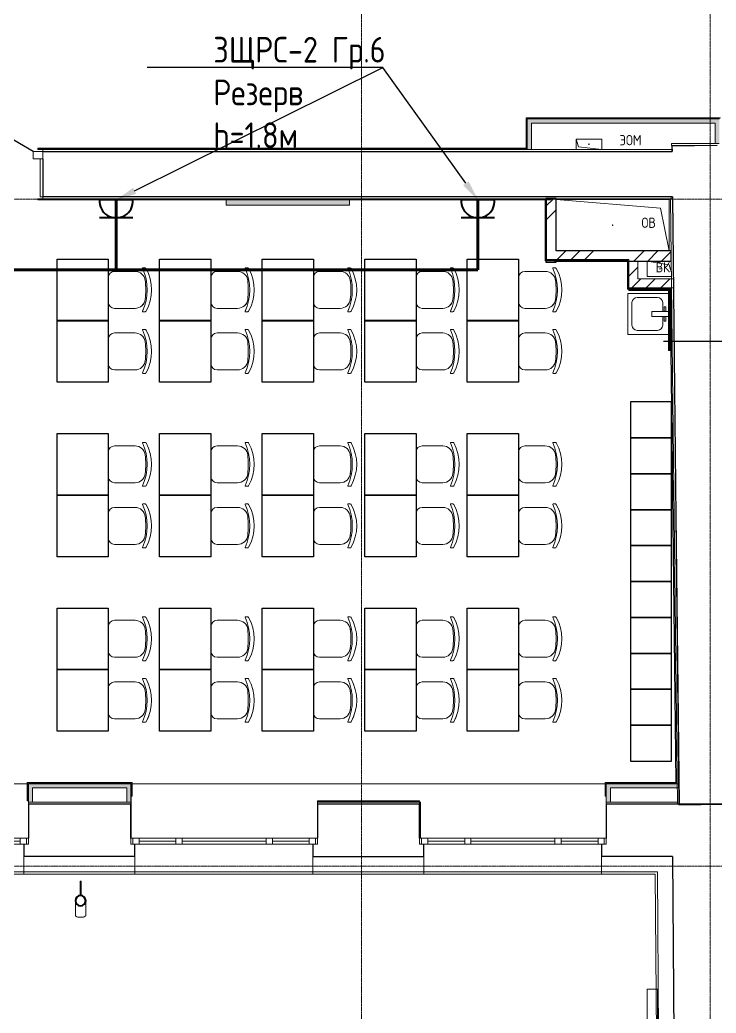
# Model space of a CAD drawing. Header units: millimetres. Extents: x -32 to 417638015, y -35 to 175284279.
# Drawn here: x 1071958 to 1078746, y 52131 to 61810 of the extents above; entities that cross this region are included whole.
import ezdxf
from ezdxf import colors
from ezdxf.entities.mleader import LeaderData, LeaderLine
from ezdxf.math import Vec2, Vec3

# ---------------------------------------------------------------- set-up
doc = ezdxf.new("R2010")
doc.units = ezdxf.units.MM
doc.linetypes.add('ADSK_Линия сетки', pattern=[25, 20, -2.5, 0, -2.5])
for name, color, linetype, lineweight in [('_ Окна', 7, 'Continuous', 9), ('_ЭМ_гофра', 5, 'Continuous', 60), ('_ЭМ_ТХобщее_слой', 7, 'Continuous', 30), ('Аннотация', 7, 'Continuous', 18), ('Двери', 7, 'Continuous', 9), ('Обобщенные модели', 7, 'Continuous', 18), ('Окна', 7, 'Continuous', 9), ('Оси', 253, 'Continuous', 9), ('Перекрытие', 7, 'Continuous', 18), ('Сантехника', 7, 'Continuous', 18), ('Стены внутренние', 7, 'Continuous', 18), ('Стены наружные', 7, 'Continuous', 18), ('Стены несущие', 7, 'Continuous', 30), ('Стены отделка', 7, 'Continuous', 30), ('Стены штриховка', 7, 'Continuous', 9), ('ТХ', 5, 'Continuous', 0), ('ШТРИХОВКА', 252, 'Continuous', 15), ('ЭМ', 5, 'Continuous', 40)]:
    doc.layers.add(name, color=color, linetype=linetype, lineweight=lineweight)
doc.layers.add('_ЭМ_Надписи', color=7, linetype='Continuous')
doc.layers.add('ЭОМ_Лотки рабочие', color=5, linetype='Continuous')
doc.styles.add('GOST Common_4', font='GOST_Common.ttf', dxfattribs={"width": 0.9, "height": 200})
doc.styles.add('ЭОМ', font='isocpeur.ttf', dxfattribs={"width": 0.85, "height": 250})
pattern_1 = [(45, (507.34, 158.9), (-381.661, 381.661), []), (45, (642.3, 158.9), (0, 763.322), []), (45, (372.4, 158.9), (0, 763.322), [])]
pattern_2 = [(45, (507.34, 158.9), (-70.71068, 70.71068), [])]

# ---------------------------------------------------------------- blocks, each defined once
blk = doc.blocks.new('Стул ученич штабелир №5-7')
at = {"color": 0, "linetype": 'ByBlock', "lineweight": -2}
for p, q in [((-120.1, 0), (120.1, 0)), ((-120.1, 0), (120.1, 0)), ((-179.9, -60), (-179.9, -260.3)), ((-179.9, -60), (-179.9, -260.3)), ((180.1, -60), (180.1, -260.3)), ((180.1, -60), (180.1, -260.3)), ((-213.4, -359), (-213.4, -337.3)), ((-213.4, -359), (-213.4, -337.3)), ((213.6, -359), (213.6, -337.3)), ((213.6, -359), (213.6, -337.3))]:
    blk.add_line(p, q, dxfattribs=at)
for centre, radius, start, end in [((-119.9, -60), 60, 90, 180), ((-119.9, -60), 60, 90, 180), ((120.1, -60), 60, 0, 90), ((120.1, -60), 60, 0, 90), ((-79.9, -260.3), 100, 180, 264.25844), ((-79.9, -260.3), 100, 180, 264.25844), ((80.1, -260.3), 100, 275.74156, 0), ((80.1, -260.3), 100, 275.74156, 0), ((-210.4, -337.3), 3, 63.89783, 180), ((-210.4, -337.3), 3, 63.89783, 180), ((-203.4, -359), 10, 180, 238.06825), ((-203.4, -359), 10, 180, 238.06825), ((0.1, 142.3), 520.8, 246.31951, 293.68049), ((0.1, 142.3), 520.8, 246.31951, 293.68049), ((0.1, 9), 430.5, 240.99166, 299.00834), ((0.1, 9), 430.5, 240.99166, 299.00834), ((0.1, 435.5), 800.4, 263.24698, 276.75302), ((0.1, 435.5), 800.4, 263.24698, 276.75302), ((203.6, -359), 10, 301.93175, 0), ((203.6, -359), 10, 301.93175, 0), ((210.6, -337.3), 3, 0, 116.10217), ((210.6, -337.3), 3, 0, 116.10217)]:
    blk.add_arc(centre, radius, start, end, dxfattribs=at)
blk = doc.blocks.new('ТХ 3 этаж')
at = {"lineweight": 0}
h = blk.add_hatch(color=8, dxfattribs=at)
h.dxf.hatch_style = 1
h.paths.add_polyline_path([(45850.2, 8326.6), (45850.2, 8276.6), (44650.2, 8276.6), (44650.2, 8326.6)])
at = {"color": 8, "lineweight": 0}
blk.add_lwpolyline([(45850.2, 8326.6), (45850.2, 8276.6), (44650.2, 8276.6), (44650.2, 8326.6), (45850.2, 8326.6)], dxfattribs=at)
at = {"color": 8}
for points in [[(43500.2, 7750.6), (43500.2, 7150.6), (43000.2, 7150.6), (43000.2, 7750.6)], [(44500.2, 7750.6), (44500.2, 7150.6), (44000.2, 7150.6), (44000.2, 7750.6)], [(45500.2, 7750.6), (45500.2, 7150.6), (45000.2, 7150.6), (45000.2, 7750.6)], [(46500.2, 7750.6), (46500.2, 7150.6), (46000.2, 7150.6), (46000.2, 7750.6)], [(47500.2, 7750.6), (47500.2, 7150.6), (47000.2, 7150.6), (47000.2, 7750.6)], [(43500.2, 7150.6), (43500.2, 6550.6), (43000.2, 6550.6), (43000.2, 7150.6)], [(44500.2, 7150.6), (44500.2, 6550.6), (44000.2, 6550.6), (44000.2, 7150.6)], [(45500.2, 7150.6), (45500.2, 6550.6), (45000.2, 6550.6), (45000.2, 7150.6)], [(46500.2, 7150.6), (46500.2, 6550.6), (46000.2, 6550.6), (46000.2, 7150.6)], [(47500.2, 7150.6), (47500.2, 6550.6), (47000.2, 6550.6), (47000.2, 7150.6)], [(43500.2, 6050.6), (43500.2, 5450.6), (43000.2, 5450.6), (43000.2, 6050.6)], [(44500.2, 6050.6), (44500.2, 5450.6), (44000.2, 5450.6), (44000.2, 6050.6)], [(45500.2, 6050.6), (45500.2, 5450.6), (45000.2, 5450.6), (45000.2, 6050.6)], [(46500.2, 6050.6), (46500.2, 5450.6), (46000.2, 5450.6), (46000.2, 6050.6)], [(47500.2, 6050.6), (47500.2, 5450.6), (47000.2, 5450.6), (47000.2, 6050.6)], [(43500.2, 5450.6), (43500.2, 4850.6), (43000.2, 4850.6), (43000.2, 5450.6)], [(44500.2, 5450.6), (44500.2, 4850.6), (44000.2, 4850.6), (44000.2, 5450.6)], [(45500.2, 5450.6), (45500.2, 4850.6), (45000.2, 4850.6), (45000.2, 5450.6)], [(46500.2, 5450.6), (46500.2, 4850.6), (46000.2, 4850.6), (46000.2, 5450.6)], [(47500.2, 5450.6), (47500.2, 4850.6), (47000.2, 4850.6), (47000.2, 5450.6)], [(43500.2, 4350.6), (43500.2, 3750.6), (43000.2, 3750.6), (43000.2, 4350.6)], [(44500.2, 4350.6), (44500.2, 3750.6), (44000.2, 3750.6), (44000.2, 4350.6)], [(45500.2, 4350.6), (45500.2, 3750.6), (45000.2, 3750.6), (45000.2, 4350.6)], [(46500.2, 4350.6), (46500.2, 3750.6), (46000.2, 3750.6), (46000.2, 4350.6)], [(47500.2, 4350.6), (47500.2, 3750.6), (47000.2, 3750.6), (47000.2, 4350.6)], [(43500.2, 3750.6), (43500.2, 3150.6), (43000.2, 3150.6), (43000.2, 3750.6)], [(44500.2, 3750.6), (44500.2, 3150.6), (44000.2, 3150.6), (44000.2, 3750.6)], [(45500.2, 3750.6), (45500.2, 3150.6), (45000.2, 3150.6), (45000.2, 3750.6)], [(46500.2, 3750.6), (46500.2, 3150.6), (46000.2, 3150.6), (46000.2, 3750.6)], [(47500.2, 3750.6), (47500.2, 3150.6), (47000.2, 3150.6), (47000.2, 3750.6)]]:
    blk.add_lwpolyline(points, close=True, dxfattribs=at)
for points in [[(48591.3, 6358.7), (48591.3, 6008.7), (48991.3, 6008.7), (48991.3, 6358.7), (48591.3, 6358.7)], [(48591.3, 6008.7), (48591.3, 5658.7), (48991.3, 5658.7), (48991.3, 6008.7), (48591.3, 6008.7)], [(48591.3, 5658.7), (48591.3, 5308.7), (48991.3, 5308.7), (48991.3, 5658.7), (48591.3, 5658.7)], [(48591.3, 5308.7), (48591.3, 4958.7), (48991.3, 4958.7), (48991.3, 5308.7), (48591.3, 5308.7)], [(48591.3, 4958.7), (48591.3, 4608.7), (48991.3, 4608.7), (48991.3, 4958.7), (48591.3, 4958.7)], [(48591.3, 4608.7), (48591.3, 4258.7), (48991.3, 4258.7), (48991.3, 4608.7), (48591.3, 4608.7)], [(48591.3, 4258.7), (48591.3, 3908.7), (48991.3, 3908.7), (48991.3, 4258.7), (48591.3, 4258.7)], [(48591.3, 3908.7), (48591.3, 3558.7), (48991.3, 3558.7), (48991.3, 3908.7), (48591.3, 3908.7)], [(48591.3, 3558.7), (48591.3, 3208.7), (48991.3, 3208.7), (48991.3, 3558.7), (48591.3, 3558.7)], [(48591.3, 3208.7), (48591.3, 2858.7), (48991.3, 2858.7), (48991.3, 3208.7), (48591.3, 3208.7)]]:
    blk.add_lwpolyline(points, dxfattribs=at)
at = {"layer": 'ТХ', "color": 8, "lineweight": 0, "rotation": 90}
for p in [(43500.2, 7450.6), (44500.2, 7450.6), (45500.2, 7450.6), (46500.2, 7450.6), (47500.2, 7450.6), (43500.2, 6850.6), (44500.2, 6850.6), (45500.2, 6850.6), (46500.2, 6850.6), (47500.2, 6850.6), (43500.2, 5750.6), (44500.2, 5750.6), (45500.2, 5750.6), (46500.2, 5750.6), (47500.2, 5750.6), (43500.2, 5150.6), (44500.2, 5150.6), (45500.2, 5150.6), (46500.2, 5150.6), (47500.2, 5150.6), (43500.2, 4050.6), (44500.2, 4050.6), (45500.2, 4050.6), (46500.2, 4050.6), (47500.2, 4050.6), (43500.2, 3450.6), (44500.2, 3450.6), (45500.2, 3450.6), (46500.2, 3450.6), (47500.2, 3450.6)]:
    blk.add_blockref('Стул ученич штабелир №5-7', p, dxfattribs=at)
blk = doc.blocks.new('План 3 этажа')
at = {"layer": 'Стены внутренние'}
for points in [[(40613.473, 9194.246), (42405.351, 9194.246), (42405.351, 9234.246), (40573.473, 9234.246), (40573.473, 9194.246), (40588.446, 9194.246)], [(42405.351, 8994.625), (42445.351, 8994.83), (42445.351, 9234.246), (42405.351, 9234.246), (42405.351, 9194.246)], [(40613.473, 8937.14), (40613.473, 9194.246), (40573.473, 9194.246), (40573.473, 8937.14)], [(35711.337, 2577.133), (35751.337, 2577.133), (35751.337, 2757.133), (35711.337, 2756.13), (35711.337, 2734.253)], [(36668.833, 2717.133), (36708.833, 2717.133), (36708.833, 2757.133), (35751.337, 2757.133), (35751.337, 2717.133), (35980.628, 2717.133)], [(36708.833, 2577.133), (36708.833, 2717.133), (36668.833, 2717.133), (36668.833, 2577.133)], [(41343.829, 2577.133), (41383.829, 2577.133), (41383.829, 2757.133), (41343.829, 2756.475), (41343.829, 2734.253)], [(41864.072, 2717.133), (42035.095, 2717.133), (42034.641, 2757.133), (41383.829, 2757.133), (41383.829, 2717.133)]]:
    blk.add_hatch(color=8, dxfattribs=at).paths.add_polyline_path(points)
at = {"layer": 'Стены внутренние', "lineweight": 9}
h = blk.add_hatch(dxfattribs=at)
h.set_pattern_fill('FP_1', color=8, style=0, pattern_type=2)
h.set_pattern_definition(pattern_1)
h.paths.add_polyline_path([(40758.582, 7839.64), (40855.703, 7839.64), (40855.703, 8459.64), (40755.703, 8459.64), (40755.703, 7839.64)])
h = blk.add_hatch(dxfattribs=at)
h.set_pattern_fill('FP_1', color=8, style=0, pattern_type=2)
h.set_pattern_definition(pattern_1)
h.paths.add_polyline_path([(41969.945, 7849.64), (41975.703, 7849.64), (41975.703, 7949.64), (40855.703, 7949.64), (40855.703, 7849.64), (41864.072, 7849.64)])
h = blk.add_hatch(dxfattribs=at)
h.set_pattern_fill('FP_4', color=8, style=0, pattern_type=2)
h.set_pattern_definition(pattern_2)
h.paths.add_polyline_path([(41650.993, 7677.64), (41650.993, 7849.64), (41562.993, 7849.64), (41562.993, 7677.64)])
h = blk.add_hatch(dxfattribs=at)
h.set_pattern_fill('FP_4', color=8, style=0, pattern_type=2)
h.set_pattern_definition(pattern_2)
h.paths.add_polyline_path([(41979.789, 7589.64), (41978.79, 7677.64), (41562.993, 7677.64), (41562.993, 7589.64), (41969.945, 7589.64)])
at = {"layer": '_ Окна', "color": 8, "lineweight": 18}
for p, q in [((35631.337, 2167.133), (35631.337, 2227.133)), ((35631.337, 2227.133), (35711.337, 2227.133)), ((35711.337, 2227.133), (35711.337, 2167.133)), ((36788.833, 2227.133), (36708.833, 2227.133)), ((36708.833, 2227.133), (36708.833, 2167.133)), ((36788.833, 2167.133), (36788.833, 2227.133)), ((37148.833, 2167.133), (37148.833, 2227.133)), ((37148.833, 2227.133), (37208.833, 2227.133)), ((37208.833, 2227.133), (37208.833, 2167.133)), ((38028.833, 2167.133), (38028.833, 2227.133)), ((38028.833, 2227.133), (38088.833, 2227.133)), ((38088.833, 2227.133), (38088.833, 2167.133)), ((38448.833, 2167.133), (38448.833, 2227.133)), ((38448.833, 2227.133), (38528.833, 2227.133)), ((38528.833, 2227.133), (38528.833, 2167.133)), ((39603.829, 2227.133), (39523.829, 2227.133)), ((39523.829, 2227.133), (39523.829, 2167.133)), ((39603.829, 2167.133), (39603.829, 2227.133)), ((39963.829, 2167.133), (39963.829, 2227.133)), ((39963.829, 2227.133), (40023.829, 2227.133)), ((40023.829, 2227.133), (40023.829, 2167.133)), ((40843.829, 2167.133), (40843.829, 2227.133)), ((40843.829, 2227.133), (40903.829, 2227.133)), ((40903.829, 2227.133), (40903.829, 2167.133)), ((41263.829, 2167.133), (41263.829, 2227.133)), ((41263.829, 2227.133), (41343.829, 2227.133)), ((41343.829, 2227.133), (41343.829, 2167.133)), ((35711.337, 2167.133), (35631.337, 2167.133)), ((36708.833, 2167.133), (36788.833, 2167.133)), ((37208.833, 2167.133), (37148.833, 2167.133)), ((38088.833, 2167.133), (38028.833, 2167.133)), ((38528.833, 2167.133), (38448.833, 2167.133)), ((39523.829, 2167.133), (39603.829, 2167.133)), ((40023.829, 2167.133), (39963.829, 2167.133)), ((40903.829, 2167.133), (40843.829, 2167.133)), ((41343.829, 2167.133), (41263.829, 2167.133))]:
    blk.add_line(p, q, dxfattribs=at)
at = {"layer": '_ Окна', "color": 8}
for p, q in [((35691.337, 2227.133), (35691.337, 2167.133)), ((36728.833, 2227.133), (36728.833, 2167.133)), ((38508.833, 2227.133), (38508.833, 2167.133)), ((39543.829, 2227.133), (39543.829, 2167.133)), ((41323.829, 2227.133), (41323.829, 2167.133)), ((35631.337, 2197.133), (35271.337, 2197.133)), ((37148.833, 2197.133), (36788.833, 2197.133)), ((38028.833, 2197.133), (37208.833, 2197.133)), ((38448.833, 2197.133), (38088.833, 2197.133)), ((39963.829, 2197.133), (39603.829, 2197.133)), ((40843.829, 2197.133), (40023.829, 2197.133)), ((41263.829, 2197.133), (40903.829, 2197.133))]:
    blk.add_line(p, q, dxfattribs=at)
at = {"layer": 'Двери', "color": 8, "lineweight": 30}
blk.add_line((35756.343, 8917.14), (35414.263, 9114.64), dxfattribs=at)
at = {"layer": 'Двери', "color": 8}
for p, q in [((35756.343, 8917.14), (35756.343, 8847.14)), ((35851.343, 8917.14), (35756.343, 8917.14)), ((35851.343, 8847.14), (35851.343, 8917.14)), ((35756.343, 8847.14), (35851.343, 8847.14))]:
    blk.add_line(p, q, dxfattribs=at)
at = {"layer": 'Обобщенные модели', "color": 8}
for p, q in [((41049.559, 9038.544), (41299.559, 9038.544)), ((41049.559, 8938.544), (41049.559, 9038.544)), ((41074.559, 8963.544), (41049.559, 9038.544)), ((41049.559, 9038.544), (41049.559, 8938.544)), ((41299.559, 9038.544), (41049.559, 9038.544)), ((41299.559, 9038.544), (41299.559, 8938.544)), ((41299.559, 8938.544), (41299.559, 9038.544)), ((41299.559, 8938.544), (41049.559, 8938.544)), ((41049.559, 8938.544), (41299.559, 8938.544)), ((41299.559, 8938.544), (41074.559, 8963.544)), ((41955.703, 8449.64), (40855.703, 8449.64)), ((41872.37, 8366.307), (40855.703, 8449.64)), ((41955.703, 8449.64), (40855.703, 8449.64)), ((41955.703, 7949.64), (41955.703, 8449.64)), ((41955.703, 7949.64), (41955.703, 8449.64)), ((41955.703, 7949.64), (41872.37, 8366.307)), ((41743.203, 7699.64), (41743.203, 7849.64)), ((41743.203, 7849.64), (41955.703, 7812.14)), ((41743.203, 7849.64), (41743.203, 7699.64)), ((41955.703, 7812.14), (41978.024, 7745.178)), ((41978.541, 7699.64), (41743.203, 7699.64)), ((41743.203, 7699.64), (41978.541, 7699.64)), ((36213.769, 1807.133), (36213.769, 1667.992)), ((36223.769, 1807.133), (36213.769, 1807.133)), ((36223.769, 1667.992), (36223.769, 1807.133)), ((36168.769, 1513.486), (36168.769, 1470.982)), ((36268.769, 1470.982), (36268.769, 1513.486))]:
    blk.add_line(p, q, dxfattribs=at)
at = {"layer": 'Обобщенные модели', "color": 8, "flags": 128}
for points in [[(36168.769, 1513.486), (36168.769, 1519.154), (36168.769, 1524.738), (36168.769, 1530.231), (36168.769, 1535.622), (36168.769, 1540.904), (36168.769, 1546.068), (36168.769, 1551.105), (36168.769, 1556.008), (36168.769, 1560.77), (36168.769, 1565.381), (36168.769, 1569.835), (36168.769, 1574.125), (36168.769, 1578.243), (36168.769, 1582.184), (36168.769, 1585.941), (36168.769, 1589.508), (36168.769, 1592.879), (36168.769, 1596.048), (36168.769, 1599.012), (36168.769, 1601.764), (36168.769, 1604.117)], [(36268.769, 1604.117), (36268.769, 1602.846), (36268.769, 1600.183), (36268.769, 1597.306), (36268.769, 1594.222), (36268.769, 1590.934), (36268.769, 1587.448), (36268.769, 1583.769), (36268.769, 1579.904), (36268.769, 1575.859), (36268.769, 1571.639), (36268.769, 1567.253), (36268.769, 1562.706), (36268.769, 1558.006), (36268.769, 1553.161), (36268.769, 1548.179), (36268.769, 1543.066), (36268.769, 1537.833), (36268.769, 1532.486), (36268.769, 1527.034), (36268.769, 1521.487), (36268.769, 1515.853), (36268.769, 1513.486)]]:
    blk.add_lwpolyline(points, dxfattribs=at)
at = {"layer": 'Обобщенные модели', "color": 8}
for centre, radius, start, end in [((41174.559, 8988.544), 2.5, 90, 270), ((41174.559, 8988.544), 2.5, 150, 255), ((41174.559, 8988.544), 2.5, 270, 90), ((41174.559, 8988.544), 2.5, 30, 90), ((41174.559, 8988.544), 2.5, 285, 0), ((41405.703, 8199.64), 2.5, 0, 180), ((41405.703, 8199.64), 2.5, 60, 180), ((41405.703, 8199.64), 2.5, 180, 0), ((41405.703, 8199.64), 2.5, 180, 285), ((41405.703, 8199.64), 2.5, 15, 30), ((41868.203, 7774.64), 2.5, 90, 270), ((41868.203, 7774.64), 2.5, 105, 180), ((41868.203, 7774.64), 2.5, 210, 270), ((41868.203, 7774.64), 2.5, 270, 90), ((41868.203, 7774.64), 2.5, 330, 75), ((36218.769, 1617.133), 52, 90, 270), ((36218.769, 1617.133), 52, 270, 90)]:
    blk.add_arc(centre, radius, start, end, dxfattribs=at)
at = {"layer": 'Обобщенные модели', "color": 8, "lineweight": 40}
for start, end in [(90, 270), (270, 90)]:
    blk.add_arc((36218.769, 1617.133), 50, start, end, dxfattribs=at)
at = {"layer": 'Обобщенные модели', "color": 8}
for start_param, end_param in [(3.14159265, 4.71238898), (4.71238898, 6.28318531)]:
    blk.add_ellipse((36218.769, 1470.982), major_axis=(50, 0), ratio=0.30901699, start_param=start_param, end_param=end_param, dxfattribs=at)
at = {"layer": 'Окна', "color": 8}
for p, q in [((35271.337, 2227.133), (35631.337, 2227.133)), ((35711.337, 2227.133), (35631.337, 2227.133)), ((35711.337, 2167.133), (35711.337, 2227.133)), ((36788.833, 2227.133), (36708.833, 2227.133)), ((36708.833, 2227.133), (36708.833, 2167.133)), ((36788.833, 2227.133), (37148.833, 2227.133)), ((37208.833, 2227.133), (37148.833, 2227.133)), ((37208.833, 2227.133), (38028.833, 2227.133)), ((38088.833, 2227.133), (38028.833, 2227.133)), ((38088.833, 2227.133), (38448.833, 2227.133)), ((38528.833, 2227.133), (38448.833, 2227.133)), ((38528.833, 2167.133), (38528.833, 2227.133)), ((39603.829, 2227.133), (39523.829, 2227.133)), ((39523.829, 2227.133), (39523.829, 2167.133)), ((39603.829, 2227.133), (39963.829, 2227.133)), ((40023.829, 2227.133), (39963.829, 2227.133)), ((40023.829, 2227.133), (40843.829, 2227.133)), ((40903.829, 2227.133), (40843.829, 2227.133)), ((40903.829, 2227.133), (41263.829, 2227.133)), ((41343.829, 2227.133), (41263.829, 2227.133)), ((41343.829, 2167.133), (41343.829, 2227.133)), ((35631.337, 2167.133), (35271.337, 2167.133)), ((35631.337, 2167.133), (35711.337, 2167.133)), ((36708.833, 2167.133), (36788.833, 2167.133)), ((37148.833, 2167.133), (36788.833, 2167.133)), ((37148.833, 2167.133), (37208.833, 2167.133)), ((38028.833, 2167.133), (37208.833, 2167.133)), ((38028.833, 2167.133), (38088.833, 2167.133)), ((38448.833, 2167.133), (38088.833, 2167.133)), ((38448.833, 2167.133), (38528.833, 2167.133)), ((39523.829, 2167.133), (39603.829, 2167.133)), ((39963.829, 2167.133), (39603.829, 2167.133)), ((39963.829, 2167.133), (40023.829, 2167.133)), ((40843.829, 2167.133), (40023.829, 2167.133)), ((40843.829, 2167.133), (40903.829, 2167.133)), ((41263.829, 2167.133), (40903.829, 2167.133)), ((41263.829, 2167.133), (41343.829, 2167.133))]:
    blk.add_line(p, q, dxfattribs=at)
at = {"layer": 'Оси', "color": 8, "linetype": 'ADSK_Линия сетки'}
for p, q in [((42356.908, -3523.688), (42356.908, 21256.876)), ((38956.908, -3523.688), (38956.908, 20912.69)), ((-10051.774, 8453.902), (56512.196, 8453.902)), ((-10051.774, 1953.902), (51155.436, 1953.902))]:
    blk.add_line(p, q, dxfattribs=at)
at = {"layer": 'Перекрытие', "color": 8}
for p, q in [((35826.343, 8477.14), (35826.343, 8847.14)), ((35851.343, 8477.14), (35826.343, 8477.14)), ((35699.337, 2757.133), (33589.343, 2757.133)), ((41331.829, 2757.133), (36720.833, 2757.133)), ((36711.476, 2637.133), (36711.476, 2227.133)), ((39523.829, 2577.133), (39531.478, 2577.133)), ((39531.478, 2577.133), (39531.478, 2227.133))]:
    blk.add_line(p, q, dxfattribs=at)
at = {"layer": 'Сантехника', "color": 8}
for p, q in [((41554.107, 7134.64), (41554.107, 7534.64)), ((41554.107, 7534.64), (41950.703, 7534.64)), ((41554.107, 7534.64), (41554.107, 7134.64)), ((41950.703, 7534.64), (41554.107, 7534.64)), ((41844.107, 7494.639), (41644.106, 7494.639)), ((41594.106, 7444.639), (41594.106, 7224.64)), ((41789.094, 7359.64), (41950.703, 7359.64)), ((41789.094, 7309.64), (41789.094, 7359.64)), ((41894.107, 7359.64), (41894.107, 7444.639)), ((41909.107, 7404.64), (41924.107, 7404.64)), ((41909.107, 7359.64), (41909.107, 7404.64)), ((41924.107, 7404.64), (41924.107, 7359.64)), ((41950.703, 7309.64), (41789.094, 7309.64)), ((41894.107, 7224.64), (41894.107, 7309.64)), ((41909.107, 7309.64), (41909.107, 7264.64)), ((41909.107, 7264.64), (41924.107, 7264.64)), ((41924.107, 7264.64), (41924.107, 7309.64)), ((41644.106, 7174.64), (41844.107, 7174.64)), ((41950.703, 7134.64), (41554.107, 7134.64)), ((41554.107, 7134.64), (41950.703, 7134.64))]:
    blk.add_line(p, q, dxfattribs=at)
for centre, start, end in [((41644.106, 7444.639), 90, 180), ((41844.107, 7444.639), 0, 90), ((41644.106, 7224.64), 180, 270), ((41844.107, 7224.64), 270, 0)]:
    blk.add_arc(centre, 50, start, end, dxfattribs=at)
at = {"layer": 'Стены наружные', "color": 8}
for p, q in [((36711.476, 2577.133), (36708.833, 2577.133)), ((33931.337, 1897.133), (35666.337, 1897.133)), ((35666.337, 1877.133), (33931.337, 1877.133)), ((35666.337, 1876.133), (33931.337, 1876.133)), ((35666.337, 1876.133), (35666.337, 1877.133)), ((36748.833, 1897.133), (38483.833, 1897.133)), ((38483.833, 1877.133), (36748.833, 1877.133)), ((36748.833, 1877.133), (36748.833, 1876.133)), ((38483.833, 1876.133), (36748.833, 1876.133)), ((38483.833, 1876.133), (38483.833, 1877.133)), ((39563.829, 1897.133), (41298.829, 1897.133)), ((41298.829, 1877.133), (39563.829, 1877.133))]:
    blk.add_line(p, q, dxfattribs=at)
at = {"layer": 'Стены несущие', "color": 8}
for p, q in [((35851.343, 8917.14), (41984.98, 8917.14)), ((42424.403, 8974.631), (41984.427, 8970.032)), ((41984.427, 8970.032), (41984.98, 8917.14)), ((35851.343, 8847.14), (35851.343, 8477.14)), ((41989.579, 8477.14), (35851.343, 8477.14)), ((40855.703, 8459.64), (40755.703, 8459.64)), ((40755.703, 8459.64), (40755.703, 7839.64)), ((40855.703, 7949.64), (40855.703, 8459.64)), ((41989.579, 8477.14), (42051.498, 2552.478)), ((41975.703, 7949.64), (40855.703, 7949.64)), ((41975.703, 7849.64), (41975.703, 7949.64)), ((40855.703, 7849.64), (41975.703, 7849.64)), ((40855.703, 7839.64), (40855.703, 7849.64)), ((40755.703, 7839.64), (40855.703, 7839.64)), ((35711.337, 2557.133), (35711.337, 2227.133)), ((36708.833, 2557.133), (35711.337, 2557.133)), ((36708.833, 2227.133), (36708.833, 2557.133)), ((38528.833, 2557.133), (38528.833, 2227.133)), ((39523.829, 2557.133), (38528.833, 2557.133)), ((39523.829, 2227.133), (39523.829, 2557.133)), ((41343.829, 2557.133), (41343.829, 2227.133)), ((42496.94, 2557.133), (41343.829, 2557.133)), ((42051.498, 2552.478), (42491.474, 2557.076)), ((35666.337, 2167.133), (35666.337, 2047.133)), ((36748.833, 2047.133), (36748.833, 2167.133)), ((38483.833, 2167.133), (38483.833, 2047.133)), ((39563.829, 2047.133), (39563.829, 2167.133)), ((41298.829, 2167.133), (41298.829, 2047.133)), ((36748.833, 2047.133), (35666.337, 2047.133)), ((38483.833, 2047.133), (39563.829, 2047.133)), ((41990.783, 2047.133), (41298.829, 2047.133)), ((41990.783, 2047.133), (42005.991, 36.411))]:
    blk.add_line(p, q, dxfattribs=at)
at = {"layer": 'Стены отделка', "color": 8, "lineweight": 9}
for p, q in [((40561.473, 9246.246), (40561.473, 8949.14)), ((42457.351, 9246.246), (40561.473, 9246.246)), ((42445.351, 9234.246), (40573.473, 9234.246)), ((40573.473, 9234.246), (40573.473, 8937.14)), ((40613.473, 9194.246), (42405.351, 9194.246)), ((40613.473, 8937.14), (40613.473, 9194.246)), ((42405.351, 9194.246), (42405.351, 8994.625)), ((40561.473, 8949.14), (35801.343, 8949.14)), ((35801.343, 8949.14), (35801.343, 8937.14)), ((35801.343, 8937.14), (35851.343, 8937.14)), ((35851.343, 8937.14), (35851.343, 8917.14)), ((40573.473, 8937.14), (41984.099, 8937.14)), ((41978.274, 8994.625), (41978.274, 8974.625)), ((41978.274, 8994.625), (42445.351, 8994.625)), ((41978.274, 8974.625), (42425.473, 8974.625)), ((41984.099, 8917.14), (41984.099, 8937.14)), ((35851.343, 8457.14), (35801.343, 8457.14)), ((35801.343, 8457.14), (35801.343, 8445.14)), ((35801.343, 8445.14), (40749.703, 8445.14)), ((35851.343, 8477.14), (35851.343, 8457.14)), ((41977.343, 8457.14), (40255.703, 8457.14)), ((40749.703, 8445.14), (40749.703, 7854.64)), ((40761.703, 7864.64), (40761.703, 8445.14)), ((40761.703, 8445.14), (40803.203, 8445.14)), ((40803.203, 8445.14), (40803.203, 8457.14)), ((41989.943, 8457.209), (41969.945, 8456.982)), ((41969.945, 8456.982), (42036.908, 2557.362)), ((41977.343, 8457.14), (41977.343, 8477.14)), ((42056.907, 2557.589), (41989.943, 8457.209)), ((40751.703, 7852.64), (41550.993, 7852.64)), ((41562.993, 7864.64), (40761.703, 7864.64)), ((41550.993, 7852.64), (41550.993, 7577.14)), ((41562.993, 7577.14), (41562.993, 7864.64)), ((41650.993, 7677.64), (41650.993, 7849.64)), ((41997.934, 7677.64), (41650.993, 7677.64)), ((41550.993, 7577.14), (41562.993, 7577.14)), ((41562.993, 7589.64), (41998.854, 7589.64)), ((41563.203, 7589.64), (41563.203, 7564.64)), ((41563.203, 7564.64), (41950.703, 7564.64)), ((41950.703, 7564.64), (41950.703, 6977.14)), ((41975.703, 6977.14), (41975.703, 7589.64)), ((41950.703, 6977.14), (41975.703, 6977.14)), ((41986.739, 6977.318), (41974.74, 6977.182)), ((41974.74, 6977.182), (42022.504, 2769.133)), ((35699.337, 2767.133), (35699.337, 2589.133)), ((36718.833, 2769.133), (35701.337, 2769.133)), ((36708.833, 2757.133), (35711.337, 2757.133)), ((35711.337, 2557.133), (35711.337, 2757.133)), ((35751.337, 2717.133), (36668.833, 2717.133)), ((35751.337, 2577.133), (35751.337, 2717.133)), ((36668.833, 2717.133), (36668.833, 2577.133)), ((36708.833, 2757.133), (36708.833, 2557.133)), ((36720.833, 2637.133), (36720.833, 2767.133)), ((41331.829, 2767.133), (41331.829, 2637.133)), ((42022.504, 2769.133), (41333.829, 2769.133)), ((41343.829, 2757.133), (42049.359, 2757.133)), ((41343.829, 2557.133), (41343.829, 2757.133)), ((41383.829, 2717.133), (42049.777, 2717.133)), ((41383.829, 2577.133), (41383.829, 2717.133)), ((36708.833, 2637.133), (36720.833, 2637.133)), ((41331.829, 2637.133), (41343.829, 2637.133)), ((35699.337, 2589.133), (35711.337, 2589.133)), ((35711.337, 2577.133), (35751.337, 2577.133)), ((35751.337, 2577.133), (36708.833, 2577.133)), ((38528.833, 2589.133), (38528.833, 2557.133)), ((39523.829, 2589.133), (38528.833, 2589.133)), ((39523.829, 2557.133), (39523.829, 2589.133)), ((41343.829, 2577.133), (42036.905, 2577.133)), ((42036.905, 2557.133), (42036.905, 2577.133)), ((42036.908, 2557.362), (42056.907, 2557.589)), ((35666.337, 2047.133), (35666.337, 1877.133)), ((36748.833, 1877.133), (36748.833, 2047.133)), ((38483.833, 2047.133), (38483.833, 1877.133)), ((39563.829, 1877.133), (39563.829, 2047.133)), ((41298.829, 2047.133), (41298.829, 1877.133)), ((36748.833, 1897.133), (35666.337, 1897.133)), ((35666.337, 1877.133), (36748.833, 1877.133)), ((39563.829, 1897.133), (38483.833, 1897.133)), ((38483.833, 1877.133), (39563.829, 1877.133)), ((41841.913, 1897.133), (41298.829, 1897.133)), ((41298.829, 1877.133), (41822.064, 1877.133)), ((41822.064, 1877.133), (41837.263, -132.412)), ((41841.913, 1877.133), (41841.913, 1897.133)), ((41841.913, 1897.133), (41857.113, -112.55)), ((41841.913, 754.98), (41741.913, 754.98)), ((41741.913, 754.98), (41741.913, 254.98)), ((41841.913, 254.98), (41841.913, 754.98))]:
    blk.add_line(p, q, dxfattribs=at)
at = {"layer": 'Стены штриховка', "color": 8}
for p, q in [((40571.473, 8947.14), (40571.473, 9236.246)), ((40571.473, 9236.246), (42447.351, 9236.246)), ((40573.473, 8947.14), (35801.343, 8947.14)), ((40573.473, 8937.14), (35851.343, 8937.14)), ((40561.473, 8949.14), (40571.473, 8949.14)), ((35801.343, 8447.14), (40803.203, 8447.14)), ((35851.343, 8457.14), (40255.703, 8457.14)), ((40761.703, 8445.14), (40751.703, 8445.14)), ((40751.703, 8445.14), (40751.703, 7852.64)), ((40749.703, 7854.64), (41552.993, 7854.64)), ((40749.703, 7854.64), (40749.703, 7852.64)), ((40749.703, 7852.64), (40751.703, 7852.64)), ((41552.993, 7854.64), (41552.993, 7577.14)), ((41563.203, 7579.64), (41965.703, 7579.64)), ((41563.203, 7573.64), (41959.703, 7573.64)), ((41959.703, 7573.64), (41959.703, 6977.14)), ((41965.703, 7579.64), (41965.703, 6977.14)), ((41976.74, 6977.204), (42024.526, 2767.133)), ((35701.337, 2769.133), (35699.337, 2769.133)), ((35699.337, 2769.133), (35699.337, 2767.133)), ((36720.833, 2767.133), (35699.337, 2767.133)), ((35701.337, 2769.133), (35701.337, 2589.133)), ((36718.833, 2637.133), (36718.833, 2769.133)), ((36720.833, 2769.133), (36718.833, 2769.133)), ((36720.833, 2767.133), (36720.833, 2769.133)), ((41333.829, 2769.133), (41331.829, 2769.133)), ((41331.829, 2769.133), (41331.829, 2767.133)), ((42024.526, 2767.133), (41331.829, 2767.133)), ((41333.829, 2769.133), (41333.829, 2637.133)), ((39523.829, 2587.133), (38528.833, 2587.133)), ((39523.829, 2577.133), (38528.833, 2577.133))]:
    blk.add_line(p, q, dxfattribs=at)
at = {"layer": 'ЭОМ_Лотки рабочие'}
blk.add_blockref('ТХ 3 этаж', (-7010.895, 118.542), dxfattribs=at)
at = {"layer": 'Аннотация', "color": 8, "lineweight": 9, "char_height": 100, "attachment_point": 1, "line_spacing_factor": 1.022766, "style": 'GOST Common_4'}
for s, insert, width in [('\\pxt3.6,7.2,10.8,14.4,18,21.6,25.2,28.8,32.4,36,39.6,43.2,46.8,50.4,54,57.6,61.2,64.8,68.4,72,75.6,79.2,82.8,86.4,90,93.6,97.2,100.8,104.4,108,111.6,115.2;{ЭОМ}', (41474.057, 9078.195), 240.885), ('\\pxt3.6,7.2,10.8,14.4,18,21.6,25.2,28.8,32.4,36,39.6,43.2,46.8,50.4,54,57.6,61.2,64.8,68.4,72,75.6,79.2,82.8,86.4,90,93.6,97.2,100.8,104.4,108,111.6,115.2;{ОВ}', (41687.616, 8273.268), 156.348), ('\\pxt3.6,7.2,10.8,14.4,18,21.6,25.2,28.8,32.4,36,39.6,43.2,46.8,50.4,54,57.6,61.2,64.8,68.4,72,75.6,79.2,82.8,86.4,90,93.6,97.2,100.8,104.4,108,111.6,115.2;{ВК}', (41826.07, 7839.674), 156.348)]:
    blk.add_mtext(s, dxfattribs=dict(at, insert=insert, width=width))
blk = doc.blocks.new('_ЭМ_ТХ2_3 этаж_нов')
at = {"lineweight": 0}
h = blk.add_hatch(color=8, dxfattribs=at)
h.dxf.hatch_style = 1
h.paths.add_polyline_path([(44832.4, 8291.2), (44832.4, 8241.2), (43632.4, 8241.2), (43632.4, 8291.2)])
at = {"color": 8, "lineweight": 0}
blk.add_lwpolyline([(44832.4, 8291.2), (44832.4, 8241.2), (43632.4, 8241.2), (43632.4, 8291.2), (44832.4, 8291.2)], dxfattribs=at)
at = {"color": 8}
for points in [[(42482.4, 7715.2), (42482.4, 7115.2), (41982.4, 7115.2), (41982.4, 7715.2)], [(43482.4, 7715.2), (43482.4, 7115.2), (42982.4, 7115.2), (42982.4, 7715.2)], [(44482.4, 7715.2), (44482.4, 7115.2), (43982.4, 7115.2), (43982.4, 7715.2)], [(45482.4, 7715.2), (45482.4, 7115.2), (44982.4, 7115.2), (44982.4, 7715.2)], [(46482.4, 7715.2), (46482.4, 7115.2), (45982.4, 7115.2), (45982.4, 7715.2)], [(42482.4, 7115.2), (42482.4, 6515.2), (41982.4, 6515.2), (41982.4, 7115.2)], [(43482.4, 7115.2), (43482.4, 6515.2), (42982.4, 6515.2), (42982.4, 7115.2)], [(44482.4, 7115.2), (44482.4, 6515.2), (43982.4, 6515.2), (43982.4, 7115.2)], [(45482.4, 7115.2), (45482.4, 6515.2), (44982.4, 6515.2), (44982.4, 7115.2)], [(46482.4, 7115.2), (46482.4, 6515.2), (45982.4, 6515.2), (45982.4, 7115.2)], [(42482.4, 6015.2), (42482.4, 5415.2), (41982.4, 5415.2), (41982.4, 6015.2)], [(43482.4, 6015.2), (43482.4, 5415.2), (42982.4, 5415.2), (42982.4, 6015.2)], [(44482.4, 6015.2), (44482.4, 5415.2), (43982.4, 5415.2), (43982.4, 6015.2)], [(45482.4, 6015.2), (45482.4, 5415.2), (44982.4, 5415.2), (44982.4, 6015.2)], [(46482.4, 6015.2), (46482.4, 5415.2), (45982.4, 5415.2), (45982.4, 6015.2)], [(42482.4, 5415.2), (42482.4, 4815.2), (41982.4, 4815.2), (41982.4, 5415.2)], [(43482.4, 5415.2), (43482.4, 4815.2), (42982.4, 4815.2), (42982.4, 5415.2)], [(44482.4, 5415.2), (44482.4, 4815.2), (43982.4, 4815.2), (43982.4, 5415.2)], [(45482.4, 5415.2), (45482.4, 4815.2), (44982.4, 4815.2), (44982.4, 5415.2)], [(46482.4, 5415.2), (46482.4, 4815.2), (45982.4, 4815.2), (45982.4, 5415.2)], [(42482.4, 4315.2), (42482.4, 3715.2), (41982.4, 3715.2), (41982.4, 4315.2)], [(43482.4, 4315.2), (43482.4, 3715.2), (42982.4, 3715.2), (42982.4, 4315.2)], [(44482.4, 4315.2), (44482.4, 3715.2), (43982.4, 3715.2), (43982.4, 4315.2)], [(45482.4, 4315.2), (45482.4, 3715.2), (44982.4, 3715.2), (44982.4, 4315.2)], [(46482.4, 4315.2), (46482.4, 3715.2), (45982.4, 3715.2), (45982.4, 4315.2)], [(42482.4, 3715.2), (42482.4, 3115.2), (41982.4, 3115.2), (41982.4, 3715.2)], [(43482.4, 3715.2), (43482.4, 3115.2), (42982.4, 3115.2), (42982.4, 3715.2)], [(44482.4, 3715.2), (44482.4, 3115.2), (43982.4, 3115.2), (43982.4, 3715.2)], [(45482.4, 3715.2), (45482.4, 3115.2), (44982.4, 3115.2), (44982.4, 3715.2)], [(46482.4, 3715.2), (46482.4, 3115.2), (45982.4, 3115.2), (45982.4, 3715.2)]]:
    blk.add_lwpolyline(points, close=True, dxfattribs=at)
for points in [[(47573.5, 6323.4), (47573.5, 5973.4), (47973.5, 5973.4), (47973.5, 6323.4), (47573.5, 6323.4)], [(47573.5, 5973.4), (47573.5, 5623.4), (47973.5, 5623.4), (47973.5, 5973.4), (47573.5, 5973.4)], [(47573.5, 5623.4), (47573.5, 5273.4), (47973.5, 5273.4), (47973.5, 5623.4), (47573.5, 5623.4)], [(47573.5, 5273.4), (47573.5, 4923.4), (47973.5, 4923.4), (47973.5, 5273.4), (47573.5, 5273.4)], [(47573.5, 4923.4), (47573.5, 4573.4), (47973.5, 4573.4), (47973.5, 4923.4), (47573.5, 4923.4)], [(47573.5, 4573.4), (47573.5, 4223.4), (47973.5, 4223.4), (47973.5, 4573.4), (47573.5, 4573.4)], [(47573.5, 4223.4), (47573.5, 3873.4), (47973.5, 3873.4), (47973.5, 4223.4), (47573.5, 4223.4)], [(47573.5, 3873.4), (47573.5, 3523.4), (47973.5, 3523.4), (47973.5, 3873.4), (47573.5, 3873.4)], [(47573.5, 3523.4), (47573.5, 3173.4), (47973.5, 3173.4), (47973.5, 3523.4), (47573.5, 3523.4)], [(47573.5, 3173.4), (47573.5, 2823.4), (47973.5, 2823.4), (47973.5, 3173.4), (47573.5, 3173.4)]]:
    blk.add_lwpolyline(points, dxfattribs=at)
at = {"layer": 'ТХ', "color": 8, "lineweight": 0, "rotation": 90}
for p in [(42482.4, 7415.2), (43482.4, 7415.2), (44482.4, 7415.2), (45482.4, 7415.2), (46482.4, 7415.2), (42482.4, 6815.2), (43482.4, 6815.2), (44482.4, 6815.2), (45482.4, 6815.2), (46482.4, 6815.2), (42482.4, 5715.2), (43482.4, 5715.2), (44482.4, 5715.2), (45482.4, 5715.2), (46482.4, 5715.2), (42482.4, 5115.2), (43482.4, 5115.2), (44482.4, 5115.2), (45482.4, 5115.2), (46482.4, 5115.2), (42482.4, 4015.2), (43482.4, 4015.2), (44482.4, 4015.2), (45482.4, 4015.2), (46482.4, 4015.2), (42482.4, 3415.2), (43482.4, 3415.2), (44482.4, 3415.2), (45482.4, 3415.2), (46482.4, 3415.2)]:
    blk.add_blockref('Стул ученич штабелир №5-7', p, dxfattribs=at)
blk = doc.blocks.new('1м розетка IP20')
at = {"layer": 'ЭМ', "color": 5}
for p, q in [((-10.5, 162.7), (-10.5, -162.7)), ((163.1, 162.7), (163.1, -162.7)), ((-10.5, 0), (315.5, 0))]:
    blk.add_line(p, q, dxfattribs=at)
blk.add_arc((0, 0), 163.1, 266.31959, 93.68041, dxfattribs=at)

msp = doc.modelspace()

# ---------------------------------------------------------------- linework, layer by layer
at = {"layer": '_ЭМ_гофра', "linetype": 'ByBlock'}
for points in [[(1072896.9, 60054.5), (1072896.9, 59373.9)], [(1076423.5, 60054.5), (1076423.5, 59373.9)], [(1070426.8, 55111.4), (1070426.8, 59373.9), (1076423.5, 59373.9)]]:
    msp.add_lwpolyline(points, dxfattribs=at)

# ---------------------------------------------------------------- block references
at = {"layer": '_ЭМ_ТХобщее_слой', "lineweight": 50}
msp.add_blockref('_ЭМ_ТХ2_3 этаж_нов', (1030337.8, 51763.2), dxfattribs=at)
at = {"layer": 'ШТРИХОВКА'}
msp.add_blockref('План 3 этажа', (1036330.9, 51609.3), dxfattribs=at)
at = {"layer": 'ЭМ', "rotation": 270}
for p in [(1072896.9, 60044), (1076423.5, 60044)]:
    msp.add_blockref('1м розетка IP20', p, dxfattribs=at)

# ---------------------------------------------------------------- leaders
at = {"layer": '_ЭМ_Надписи', "color": 7, "ltscale": 5}
ml = msp.add_multileader_mtext('Standard', dxfattribs=at)
ml.set_content('{\\fGOST Common|b0|i0|c204|p34;\\W0.9;\\C256;3ЩРС-2\\fISOCPEUR|b0|i0|c204|p34;\\W0.85; Гр.6 Резерв\\P\\fGOST Common|b0|i0|c0|p34;\\W0.9;h=\\fGOST Common|b0|i0|c204|p34;1\\fGOST Common|b0|i0|c0|p34;.\\fGOST Common|b0|i0|c204|p34;8м}', color=1, style='ЭОМ')
ml.set_leader_properties()
ml.build(insert=Vec2(0, 0))
ml.multileader.update_dxf_attribs({"text_left_attachment_type": 6, "text_right_attachment_type": 6, "dogleg_length": 0, "arrow_head_size": 200})
ctx = ml.context
ctx.base_point, ctx.char_height, ctx.arrow_head_size, ctx.landing_gap_size, ctx.plane_origin = Vec3(1073843.9, 61343.8), 250, 200, 0, Vec3(1049870.9, 75981.3)
ctx.left_attachment, ctx.right_attachment = 6, 6
notes = []
notes.append((ctx, [(1, (1, 1, 0), (1075495.2, 61343.8), (-1, 0), 0, [(1, [(1072896.9, 60054.5)], 0, []), (0, [(1076423.5, 60054.5)], 0, [])])]))
ctx.mtext.insert, ctx.mtext.width, ctx.mtext.defined_height, ctx.mtext.flow_direction = Vec3(1073843.9, 61643.8), 2273.288, 545.6, 5
ml = msp.add_multileader_mtext('Standard', dxfattribs=at)
ml.set_content('{\\fGOST Common|b0|i0|c204|p34;\\W0.9;\\C256;3ЩРС-2\\fISOCPEUR|b0|i0|c204|p34;\\W0.85; Гр.5\\P\\pxql;школьный информатор\\P\\pq*;\\fGOST Common|b0|i0|c0|p34;\\W0.9;h=1.8\\fGOST Common|b0|i0|c204|p34;м}', color=1, style='ЭОМ')
ml.set_leader_properties()
ml.build(insert=Vec2(0, 0))
ml.multileader.update_dxf_attribs({"text_left_attachment_type": 6, "text_right_attachment_type": 6, "dogleg_length": 0, "arrow_head_size": 200})
ctx = ml.context
ctx.base_point, ctx.char_height, ctx.arrow_head_size, ctx.landing_gap_size, ctx.plane_origin = Vec3(1081376.2, 58675.7, -64.3), 250, 200, 0, Vec3(1057819, 74527.3, -64.3)
ctx.left_attachment, ctx.right_attachment = 6, 6
notes.append((ctx, [(0, (1, 1, 0), (1081376.2, 58675.7, -64.3), (1, 0), 0, [(0, [(1081023.5, 59557.4, -64.3)], 0, [])])]))
ctx.mtext.insert, ctx.mtext.width, ctx.mtext.defined_height, ctx.mtext.flow_direction = Vec3(1081376.2, 58975.7, -64.3), 3113.025, 545.6, 5
for ctx, leaders in notes:
    for number, flags, end, landing, length, lines in leaders:
        leader = LeaderData()
        leader.index, (leader.has_last_leader_line, leader.has_dogleg_vector, leader.attachment_direction) = number, flags
        leader.last_leader_point, leader.dogleg_vector, leader.dogleg_length = Vec3(end), Vec3(landing), length
        for number, points, colour, breaks in lines:
            line = LeaderLine()
            line.index, line.vertices, line.color, line.breaks = number, Vec3.list(points), colors.encode_raw_color(colour), breaks
            leader.lines.append(line)
        ctx.leaders.append(leader)

doc.saveas('drawing.dxf')
